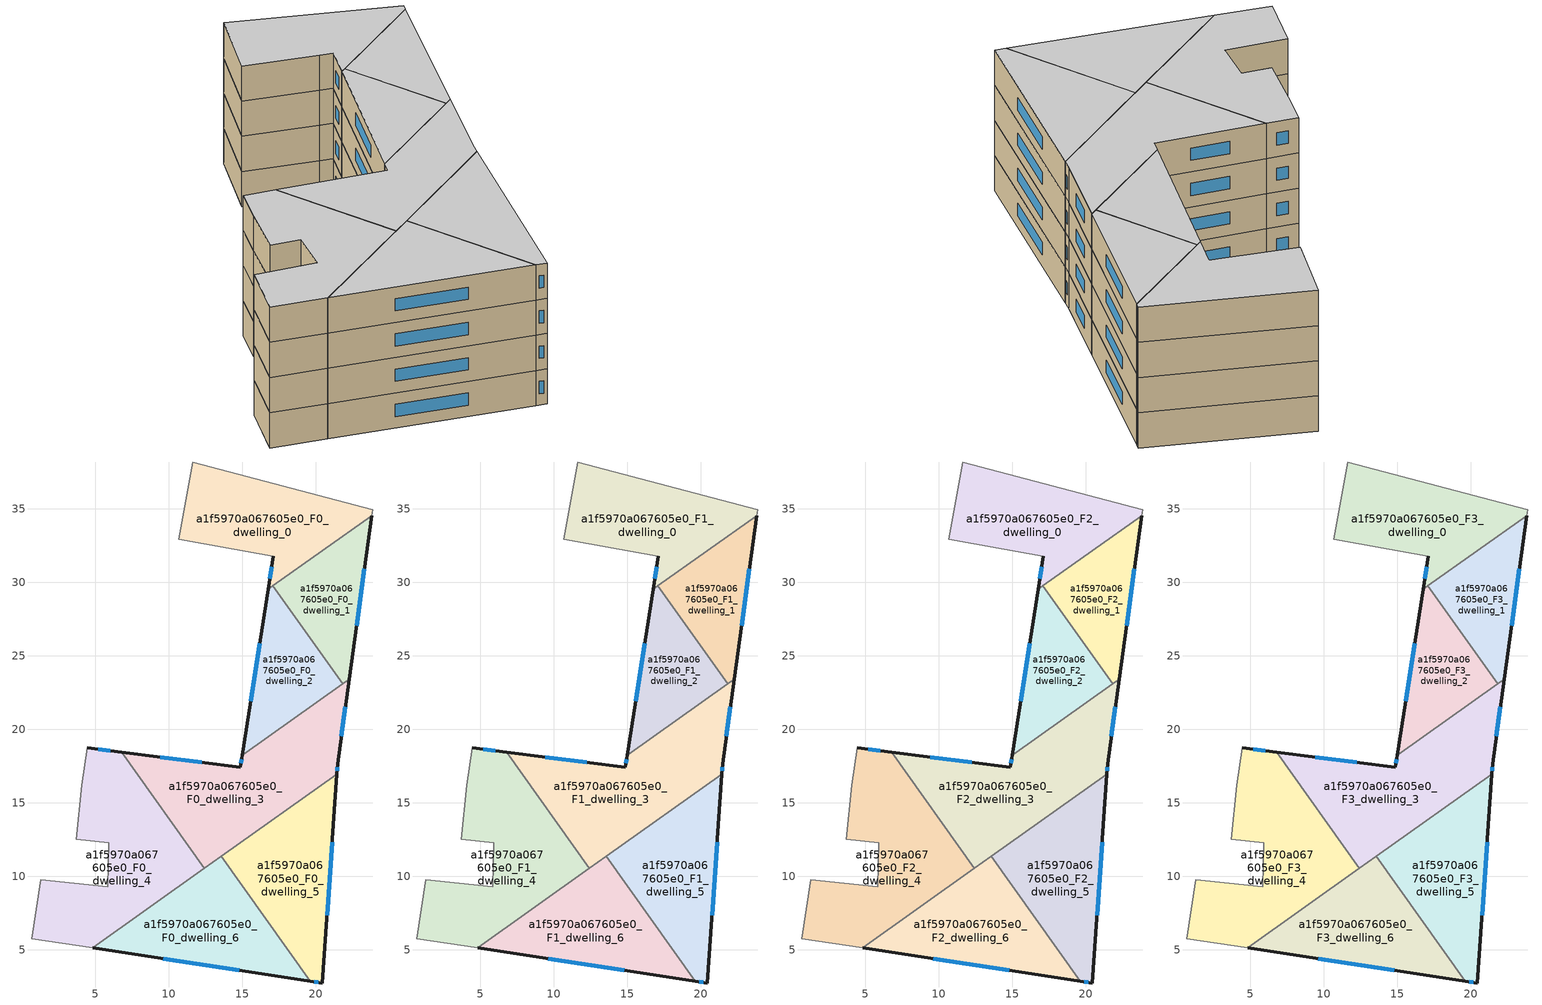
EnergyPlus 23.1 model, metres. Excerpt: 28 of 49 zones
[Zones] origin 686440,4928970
a1f5970a067605e0_F0_dwelling_0
 floor ground (EU_floor_Construction): 23.86,34.93 23.8,34.53 16.74,29.51 17.1,31.77 16.15,31.93 10.68,32.93 11.63,38.17 z0
 wall outside (EU_wall_Construction): 17.1,31.77 16.74,29.51 z0:3
 wall adiabatic (EU_wall_Construction): 23.8,34.53 23.86,34.93 11.63,38.17 10.68,32.93 16.15,31.93 17.1,31.77 z0:3
 wall to a1f5970a067605e0_F0_dwelling_1 (EU_wall_Construction): 17.08,29.75 23.8,34.53 z0:3
 wall to a1f5970a067605e0_F0_dwelling_2 (EU_wall_Construction): 16.74,29.51 17.08,29.75 z0:3
 window (EU_Window_Construction): 16.98,31.04 16.86,30.25 z0.98:2.02
a1f5970a067605e0_F0_dwelling_1
 floor ground (EU_floor_Construction): 23.8,34.53 22.26,23.41 21.82,23.09 17.08,29.75 z0
 wall outside (EU_wall_Construction): 22.26,23.41 23.8,34.53 z0:3
 wall to a1f5970a067605e0_F0_dwelling_2 (EU_wall_Construction): 17.08,29.75 21.82,23.09 z0:3
 wall to a1f5970a067605e0_F0_dwelling_3 (EU_wall_Construction): 21.82,23.09 22.26,23.41 z0:3
 window (EU_Window_Construction): 22.76,27.03 23.3,30.91 z0.98:2.02
a1f5970a067605e0_F0_dwelling_2
 floor ground (EU_floor_Construction): 17.08,29.75 21.82,23.09 14.98,18.23 16.74,29.51 z0
 wall outside (EU_wall_Construction): 16.74,29.51 14.98,18.23 z0:3
 wall to a1f5970a067605e0_F0_dwelling_3 (EU_wall_Construction): 14.98,18.23 21.82,23.09 z0:3
 window (EU_Window_Construction): 16.17,25.85 15.56,21.9 z0.98:2.02
a1f5970a067605e0_F0_dwelling_3
 floor ground (EU_floor_Construction): 22.26,23.41 21.47,17.65 21.42,16.94 12.41,10.54 6.8,18.44 14.86,17.43 14.98,18.23 z0
 wall outside (EU_wall_Construction): 14.98,18.23 14.86,17.43 6.8,18.44 / 21.42,16.94 21.47,17.65 22.26,23.41 z0:3
 wall to a1f5970a067605e0_F0_dwelling_4 (EU_wall_Construction): 6.8,18.44 12.41,10.54 z0:3
 wall to a1f5970a067605e0_F0_dwelling_5 (EU_wall_Construction): 13.58,11.37 21.42,16.94 z0:3
 wall to a1f5970a067605e0_F0_dwelling_6 (EU_wall_Construction): 12.41,10.54 13.58,11.37 z0:3
 window (EU_Window_Construction): 12.24,17.76 9.42,18.11 / 14.94,17.97 14.9,17.69 / 21.73,19.52 22,21.54 / 21.43,17.17 21.45,17.42 z0.98:2.02
a1f5970a067605e0_F0_dwelling_4
 floor ground (EU_floor_Construction): 6.8,18.44 12.41,10.54 4.81,5.14 0.69,5.77 1.28,9.77 5.85,9.28 5.92,12.27 3.72,12.53 4.1,16.19 4.44,18.73 z0
 wall outside (EU_wall_Construction): 6.8,18.44 4.44,18.73 z0:3
 wall adiabatic (EU_wall_Construction): 4.44,18.73 4.1,16.19 3.72,12.53 5.92,12.27 5.85,9.28 1.28,9.77 0.69,5.77 4.81,5.14 z0:3
 wall to a1f5970a067605e0_F0_dwelling_6 (EU_wall_Construction): 4.81,5.14 12.41,10.54 z0:3
 window (EU_Window_Construction): 6.03,18.53 5.2,18.64 z0.98:2.02
a1f5970a067605e0_F0_dwelling_5
 floor ground (EU_floor_Construction): 21.42,16.94 20.44,2.75 19.61,2.88 13.58,11.37 z0
 wall outside (EU_wall_Construction): 19.61,2.88 20.44,2.75 21.42,16.94 z0:3
 wall to a1f5970a067605e0_F0_dwelling_6 (EU_wall_Construction): 13.58,11.37 19.61,2.88 z0:3
 window (EU_Window_Construction): 19.88,2.84 20.17,2.79 / 20.76,7.37 21.1,12.33 z0.98:2.02
a1f5970a067605e0_F0_dwelling_6
 floor ground (EU_floor_Construction): 13.58,11.37 19.61,2.88 4.81,5.14 z0
 wall outside (EU_wall_Construction): 4.81,5.14 19.61,2.88 z0:3
 window (EU_Window_Construction): 9.63,4.4 14.8,3.61 z0.98:2.02
a1f5970a067605e0_F1_dwelling_0
 floor to a1f5970a067605e0_F0_dwelling_0 (EU_floor_Construction): 23.86,34.93 23.8,34.53 16.74,29.51 17.1,31.77 16.15,31.93 10.68,32.93 11.63,38.17 z3
 wall outside (EU_wall_Construction): 17.1,31.77 16.74,29.51 z3:6
 wall adiabatic (EU_wall_Construction): 23.8,34.53 23.86,34.93 11.63,38.17 10.68,32.93 16.15,31.93 17.1,31.77 z3:6
 wall to a1f5970a067605e0_F1_dwelling_1 (EU_wall_Construction): 17.08,29.75 23.8,34.53 z3:6
 wall to a1f5970a067605e0_F1_dwelling_2 (EU_wall_Construction): 16.74,29.51 17.08,29.75 z3:6
 window (EU_Window_Construction): 16.98,31.04 16.86,30.25 z3.98:5.02
a1f5970a067605e0_F1_dwelling_1
 floor to a1f5970a067605e0_F0_dwelling_1 (EU_floor_Construction): 23.8,34.53 22.26,23.41 21.82,23.09 17.08,29.75 z3
 wall outside (EU_wall_Construction): 22.26,23.41 23.8,34.53 z3:6
 wall to a1f5970a067605e0_F1_dwelling_2 (EU_wall_Construction): 17.08,29.75 21.82,23.09 z3:6
 wall to a1f5970a067605e0_F1_dwelling_3 (EU_wall_Construction): 21.82,23.09 22.26,23.41 z3:6
 window (EU_Window_Construction): 22.76,27.03 23.3,30.91 z3.98:5.02
a1f5970a067605e0_F1_dwelling_2
 floor to a1f5970a067605e0_F0_dwelling_2 (EU_floor_Construction): 17.08,29.75 21.82,23.09 14.98,18.23 16.74,29.51 z3
 wall outside (EU_wall_Construction): 16.74,29.51 14.98,18.23 z3:6
 wall to a1f5970a067605e0_F1_dwelling_3 (EU_wall_Construction): 14.98,18.23 21.82,23.09 z3:6
 window (EU_Window_Construction): 16.17,25.85 15.56,21.9 z3.98:5.02
a1f5970a067605e0_F1_dwelling_3
 floor to a1f5970a067605e0_F0_dwelling_3 (EU_floor_Construction): 22.26,23.41 21.47,17.65 21.42,16.94 12.41,10.54 6.8,18.44 14.86,17.43 14.98,18.23 z3
 wall outside (EU_wall_Construction): 14.98,18.23 14.86,17.43 6.8,18.44 / 21.42,16.94 21.47,17.65 22.26,23.41 z3:6
 wall to a1f5970a067605e0_F1_dwelling_4 (EU_wall_Construction): 6.8,18.44 12.41,10.54 z3:6
 wall to a1f5970a067605e0_F1_dwelling_5 (EU_wall_Construction): 13.58,11.37 21.42,16.94 z3:6
 wall to a1f5970a067605e0_F1_dwelling_6 (EU_wall_Construction): 12.41,10.54 13.58,11.37 z3:6
 window (EU_Window_Construction): 12.24,17.76 9.42,18.11 / 14.94,17.97 14.9,17.69 / 21.73,19.52 22,21.54 / 21.43,17.17 21.45,17.42 z3.98:5.02
a1f5970a067605e0_F1_dwelling_4
 floor to a1f5970a067605e0_F0_dwelling_4 (EU_floor_Construction): 6.8,18.44 12.41,10.54 4.81,5.14 0.69,5.77 1.28,9.77 5.85,9.28 5.92,12.27 3.72,12.53 4.1,16.19 4.44,18.73 z3
 wall outside (EU_wall_Construction): 6.8,18.44 4.44,18.73 z3:6
 wall adiabatic (EU_wall_Construction): 4.44,18.73 4.1,16.19 3.72,12.53 5.92,12.27 5.85,9.28 1.28,9.77 0.69,5.77 4.81,5.14 z3:6
 wall to a1f5970a067605e0_F1_dwelling_6 (EU_wall_Construction): 4.81,5.14 12.41,10.54 z3:6
 window (EU_Window_Construction): 6.03,18.53 5.2,18.64 z3.98:5.02
a1f5970a067605e0_F1_dwelling_5
 floor to a1f5970a067605e0_F0_dwelling_5 (EU_floor_Construction): 21.42,16.94 20.44,2.75 19.61,2.88 13.58,11.37 z3
 wall outside (EU_wall_Construction): 19.61,2.88 20.44,2.75 21.42,16.94 z3:6
 wall to a1f5970a067605e0_F1_dwelling_6 (EU_wall_Construction): 13.58,11.37 19.61,2.88 z3:6
 window (EU_Window_Construction): 19.88,2.84 20.17,2.79 / 20.76,7.37 21.1,12.33 z3.98:5.02
a1f5970a067605e0_F1_dwelling_6
 floor to a1f5970a067605e0_F0_dwelling_6 (EU_floor_Construction): 13.58,11.37 19.61,2.88 4.81,5.14 z3
 wall outside (EU_wall_Construction): 4.81,5.14 19.61,2.88 z3:6
 window (EU_Window_Construction): 9.63,4.4 14.8,3.61 z3.98:5.02
a1f5970a067605e0_F2_dwelling_0
 floor to a1f5970a067605e0_F1_dwelling_0 (EU_floor_Construction): 23.86,34.93 23.8,34.53 16.74,29.51 17.1,31.77 16.15,31.93 10.68,32.93 11.63,38.17 z6
 wall outside (EU_wall_Construction): 17.1,31.77 16.74,29.51 z6:9
 wall adiabatic (EU_wall_Construction): 23.8,34.53 23.86,34.93 11.63,38.17 10.68,32.93 16.15,31.93 17.1,31.77 z6:9
 wall to a1f5970a067605e0_F2_dwelling_1 (EU_wall_Construction): 17.08,29.75 23.8,34.53 z6:9
 wall to a1f5970a067605e0_F2_dwelling_2 (EU_wall_Construction): 16.74,29.51 17.08,29.75 z6:9
 window (EU_Window_Construction): 16.98,31.04 16.86,30.25 z6.98:8.02
a1f5970a067605e0_F2_dwelling_1
 floor to a1f5970a067605e0_F1_dwelling_1 (EU_floor_Construction): 23.8,34.53 22.26,23.41 21.82,23.09 17.08,29.75 z6
 wall outside (EU_wall_Construction): 22.26,23.41 23.8,34.53 z6:9
 wall to a1f5970a067605e0_F2_dwelling_2 (EU_wall_Construction): 17.08,29.75 21.82,23.09 z6:9
 wall to a1f5970a067605e0_F2_dwelling_3 (EU_wall_Construction): 21.82,23.09 22.26,23.41 z6:9
 window (EU_Window_Construction): 22.76,27.03 23.3,30.91 z6.98:8.02
a1f5970a067605e0_F2_dwelling_2
 floor to a1f5970a067605e0_F1_dwelling_2 (EU_floor_Construction): 17.08,29.75 21.82,23.09 14.98,18.23 16.74,29.51 z6
 wall outside (EU_wall_Construction): 16.74,29.51 14.98,18.23 z6:9
 wall to a1f5970a067605e0_F2_dwelling_3 (EU_wall_Construction): 14.98,18.23 21.82,23.09 z6:9
 window (EU_Window_Construction): 16.17,25.85 15.56,21.9 z6.98:8.02
a1f5970a067605e0_F2_dwelling_3
 floor to a1f5970a067605e0_F1_dwelling_3 (EU_floor_Construction): 22.26,23.41 21.47,17.65 21.42,16.94 12.41,10.54 6.8,18.44 14.86,17.43 14.98,18.23 z6
 wall outside (EU_wall_Construction): 14.98,18.23 14.86,17.43 6.8,18.44 / 21.42,16.94 21.47,17.65 22.26,23.41 z6:9
 wall to a1f5970a067605e0_F2_dwelling_4 (EU_wall_Construction): 6.8,18.44 12.41,10.54 z6:9
 wall to a1f5970a067605e0_F2_dwelling_5 (EU_wall_Construction): 13.58,11.37 21.42,16.94 z6:9
 wall to a1f5970a067605e0_F2_dwelling_6 (EU_wall_Construction): 12.41,10.54 13.58,11.37 z6:9
 window (EU_Window_Construction): 12.24,17.76 9.42,18.11 / 14.94,17.97 14.9,17.69 / 21.73,19.52 22,21.54 / 21.43,17.17 21.45,17.42 z6.98:8.02
a1f5970a067605e0_F2_dwelling_4
 floor to a1f5970a067605e0_F1_dwelling_4 (EU_floor_Construction): 6.8,18.44 12.41,10.54 4.81,5.14 0.69,5.77 1.28,9.77 5.85,9.28 5.92,12.27 3.72,12.53 4.1,16.19 4.44,18.73 z6
 wall outside (EU_wall_Construction): 6.8,18.44 4.44,18.73 z6:9
 wall adiabatic (EU_wall_Construction): 4.44,18.73 4.1,16.19 3.72,12.53 5.92,12.27 5.85,9.28 1.28,9.77 0.69,5.77 4.81,5.14 z6:9
 wall to a1f5970a067605e0_F2_dwelling_6 (EU_wall_Construction): 4.81,5.14 12.41,10.54 z6:9
 window (EU_Window_Construction): 6.03,18.53 5.2,18.64 z6.98:8.02
a1f5970a067605e0_F2_dwelling_5
 floor to a1f5970a067605e0_F1_dwelling_5 (EU_floor_Construction): 21.42,16.94 20.44,2.75 19.61,2.88 13.58,11.37 z6
 wall outside (EU_wall_Construction): 19.61,2.88 20.44,2.75 21.42,16.94 z6:9
 wall to a1f5970a067605e0_F2_dwelling_6 (EU_wall_Construction): 13.58,11.37 19.61,2.88 z6:9
 window (EU_Window_Construction): 19.88,2.84 20.17,2.79 / 20.76,7.37 21.1,12.33 z6.98:8.02
a1f5970a067605e0_F2_dwelling_6
 floor to a1f5970a067605e0_F1_dwelling_6 (EU_floor_Construction): 13.58,11.37 19.61,2.88 4.81,5.14 z6
 wall outside (EU_wall_Construction): 4.81,5.14 19.61,2.88 z6:9
 window (EU_Window_Construction): 9.63,4.4 14.8,3.61 z6.98:8.02
a1f5970a067605e0_F3_dwelling_0
 floor to a1f5970a067605e0_F2_dwelling_0 (EU_floor_Construction): 23.86,34.93 23.8,34.53 16.74,29.51 17.1,31.77 16.15,31.93 10.68,32.93 11.63,38.17 z9
 wall outside (EU_wall_Construction): 17.1,31.77 16.74,29.51 z9:12
 wall adiabatic (EU_wall_Construction): 23.8,34.53 23.86,34.93 11.63,38.17 10.68,32.93 16.15,31.93 17.1,31.77 z9:12
 wall to a1f5970a067605e0_F3_dwelling_1 (EU_wall_Construction): 17.08,29.75 23.8,34.53 z9:12
 wall to a1f5970a067605e0_F3_dwelling_2 (EU_wall_Construction): 16.74,29.51 17.08,29.75 z9:12
 window (EU_Window_Construction): 16.98,31.04 16.86,30.25 z9.98:11.02
 ceiling to a1f5970a067605e0_F4_dwelling_0 (EU_floor_Construction): 23.8,34.53 23.86,34.93 11.63,38.17 10.68,32.93 16.15,31.93 17.1,31.77 16.74,29.51 z12
a1f5970a067605e0_F3_dwelling_1
 floor to a1f5970a067605e0_F2_dwelling_1 (EU_floor_Construction): 23.8,34.53 22.26,23.41 21.82,23.09 17.08,29.75 z9
 wall outside (EU_wall_Construction): 22.26,23.41 23.8,34.53 z9:12
 wall to a1f5970a067605e0_F3_dwelling_2 (EU_wall_Construction): 17.08,29.75 21.82,23.09 z9:12
 wall to a1f5970a067605e0_F3_dwelling_3 (EU_wall_Construction): 21.82,23.09 22.26,23.41 z9:12
 window (EU_Window_Construction): 22.76,27.03 23.3,30.91 z9.98:11.02
 ceiling to a1f5970a067605e0_F4_dwelling_1 (EU_floor_Construction): 22.26,23.41 23.8,34.53 17.08,29.75 21.82,23.09 z12
a1f5970a067605e0_F3_dwelling_2
 floor to a1f5970a067605e0_F2_dwelling_2 (EU_floor_Construction): 17.08,29.75 21.82,23.09 14.98,18.23 16.74,29.51 z9
 wall outside (EU_wall_Construction): 16.74,29.51 14.98,18.23 z9:12
 wall to a1f5970a067605e0_F3_dwelling_3 (EU_wall_Construction): 14.98,18.23 21.82,23.09 z9:12
 window (EU_Window_Construction): 16.17,25.85 15.56,21.9 z9.98:11.02
 ceiling to a1f5970a067605e0_F4_dwelling_2 (EU_floor_Construction): 21.82,23.09 17.08,29.75 16.74,29.51 14.98,18.23 z12
a1f5970a067605e0_F3_dwelling_3
 floor to a1f5970a067605e0_F2_dwelling_3 (EU_floor_Construction): 22.26,23.41 21.47,17.65 21.42,16.94 12.41,10.54 6.8,18.44 14.86,17.43 14.98,18.23 z9
 wall outside (EU_wall_Construction): 14.98,18.23 14.86,17.43 6.8,18.44 / 21.42,16.94 21.47,17.65 22.26,23.41 z9:12
 wall to a1f5970a067605e0_F3_dwelling_4 (EU_wall_Construction): 6.8,18.44 12.41,10.54 z9:12
 wall to a1f5970a067605e0_F3_dwelling_5 (EU_wall_Construction): 13.58,11.37 21.42,16.94 z9:12
 wall to a1f5970a067605e0_F3_dwelling_6 (EU_wall_Construction): 12.41,10.54 13.58,11.37 z9:12
 window (EU_Window_Construction): 12.24,17.76 9.42,18.11 / 14.94,17.97 14.9,17.69 / 21.73,19.52 22,21.54 / 21.43,17.17 21.45,17.42 z9.98:11.02
 ceiling to a1f5970a067605e0_F4_dwelling_3 (EU_floor_Construction): 21.42,16.94 21.47,17.65 22.26,23.41 14.98,18.23 14.86,17.43 6.8,18.44 12.41,10.54 z12
a1f5970a067605e0_F3_dwelling_4
 floor to a1f5970a067605e0_F2_dwelling_4 (EU_floor_Construction): 6.8,18.44 12.41,10.54 4.81,5.14 0.69,5.77 1.28,9.77 5.85,9.28 5.92,12.27 3.72,12.53 4.1,16.19 4.44,18.73 z9
 wall outside (EU_wall_Construction): 6.8,18.44 4.44,18.73 z9:12
 wall adiabatic (EU_wall_Construction): 4.44,18.73 4.1,16.19 3.72,12.53 5.92,12.27 5.85,9.28 1.28,9.77 0.69,5.77 4.81,5.14 z9:12
 wall to a1f5970a067605e0_F3_dwelling_6 (EU_wall_Construction): 4.81,5.14 12.41,10.54 z9:12
 window (EU_Window_Construction): 6.03,18.53 5.2,18.64 z9.98:11.02
 ceiling to a1f5970a067605e0_F4_dwelling_4 (EU_floor_Construction): 12.41,10.54 6.8,18.44 4.44,18.73 4.1,16.19 3.72,12.53 5.92,12.27 5.85,9.28 1.28,9.77 0.69,5.77 4.81,5.14 z12
a1f5970a067605e0_F3_dwelling_5
 floor to a1f5970a067605e0_F2_dwelling_5 (EU_floor_Construction): 21.42,16.94 20.44,2.75 19.61,2.88 13.58,11.37 z9
 wall outside (EU_wall_Construction): 19.61,2.88 20.44,2.75 21.42,16.94 z9:12
 wall to a1f5970a067605e0_F3_dwelling_6 (EU_wall_Construction): 13.58,11.37 19.61,2.88 z9:12
 window (EU_Window_Construction): 19.88,2.84 20.17,2.79 / 20.76,7.37 21.1,12.33 z9.98:11.02
 ceiling to a1f5970a067605e0_F4_dwelling_5 (EU_floor_Construction): 20.44,2.75 21.42,16.94 13.58,11.37 19.61,2.88 z12
a1f5970a067605e0_F3_dwelling_6
 floor to a1f5970a067605e0_F2_dwelling_6 (EU_floor_Construction): 13.58,11.37 19.61,2.88 4.81,5.14 z9
 wall outside (EU_wall_Construction): 4.81,5.14 19.61,2.88 z9:12
 window (EU_Window_Construction): 9.63,4.4 14.8,3.61 z9.98:11.02
 ceiling to a1f5970a067605e0_F4_dwelling_6 (EU_floor_Construction): 19.61,2.88 13.58,11.37 4.81,5.14 z12
[Building]
EU S2 Campaign: North Axis=0; Terrain=City; Solar Distribution=FullExterior
[Site:Location]
Bologna: Latitude=44.5; Longitude=11.25; Time Zone=1; Elevation=37
[SizingPeriod:WeatherFileDays]
AnnualSizingPeriod: Begin Month=1; Begin Day of Month=1; End Month=12; End Day of Month=31; Day of Week for Start Day=Monday; Use Weather File Daylight Saving Period=No; Use Weather File Rain and Snow Indicators=No
[MATERIAL]
EU_InternalMass_Material: Roughness=MediumRough; Thickness=0.1; Conductivity=1; Density=1800; Specific Heat=900; Thermal Absorptance=0.9; Solar Absorptance=0.7; Visible Absorptance=0.7
[MATERIAL:NOMASS] Roughness=MediumRough; Thermal Absorptance=0.9; Solar Absorptance=0.7; Visible Absorptance=0.7
Name | Thermal Resistance
EU_wall_NoMass | 0.905828
EU_floor_NoMass | 0.67114
[WINDOWMATERIAL:SIMPLEGLAZINGSYSTEM]
EU_Window_SimpleGlazing: UFactor=4.52486; Solar Heat Gain Coefficient=0.85; Visible Transmittance=0.85
[CONSTRUCTION]
EU_wall_Construction: EU_wall_NoMass
EU_floor_Construction: EU_floor_NoMass
EU_Window_Construction: EU_Window_SimpleGlazing
EU_InternalMass_Construction: EU_InternalMass_Material
[ZONE] Type=1; Multiplier=1; Ceiling Height=autocalculate; Floor Area=autocalculate; Part of Total Floor Area=Yes
Name | Volume
a1f5970a067605e0_F0_dwelling_0; a1f5970a067605e0_F1_dwelling_0; a1f5970a067605e0_F2_dwelling_0; a1f5970a067605e0_F3_dwelling_0 | 168.056
a1f5970a067605e0_F0_dwelling_1; a1f5970a067605e0_F1_dwelling_1; a1f5970a067605e0_F2_dwelling_1; a1f5970a067605e0_F3_dwelling_1 | 107.829
a1f5970a067605e0_F0_dwelling_2; a1f5970a067605e0_F1_dwelling_2; a1f5970a067605e0_F2_dwelling_2; a1f5970a067605e0_F3_dwelling_2 | 107.833
a1f5970a067605e0_F0_dwelling_3; a1f5970a067605e0_F1_dwelling_3; a1f5970a067605e0_F2_dwelling_3; a1f5970a067605e0_F3_dwelling_3 | 228.265
a1f5970a067605e0_F0_dwelling_4; a1f5970a067605e0_F1_dwelling_4; a1f5970a067605e0_F2_dwelling_4; a1f5970a067605e0_F3_dwelling_4 | 228.254
a1f5970a067605e0_F0_dwelling_5; a1f5970a067605e0_F1_dwelling_5; a1f5970a067605e0_F2_dwelling_5; a1f5970a067605e0_F3_dwelling_5 | 168.059
a1f5970a067605e0_F0_dwelling_6; a1f5970a067605e0_F1_dwelling_6; a1f5970a067605e0_F2_dwelling_6; a1f5970a067605e0_F3_dwelling_6 | 168.029
[INTERNALMASS] Construction=EU_InternalMass_Construction
Name | Zone or ZoneList | Surface Area
a1f5970a067605e0_F0_dwelling_0_EU_InternalMass | a1f5970a067605e0_F0_dwelling_0 | 56.0191
a1f5970a067605e0_F0_dwelling_1_EU_InternalMass | a1f5970a067605e0_F0_dwelling_1 | 35.9411
a1f5970a067605e0_F0_dwelling_2_EU_InternalMass | a1f5970a067605e0_F0_dwelling_2 | 35.9466
a1f5970a067605e0_F0_dwelling_3_EU_InternalMass | a1f5970a067605e0_F0_dwelling_3 | 76.0867
a1f5970a067605e0_F0_dwelling_4_EU_InternalMass | a1f5970a067605e0_F0_dwelling_4 | 76.0852
a1f5970a067605e0_F0_dwelling_5_EU_InternalMass | a1f5970a067605e0_F0_dwelling_5 | 56.0223
a1f5970a067605e0_F0_dwelling_6_EU_InternalMass | a1f5970a067605e0_F0_dwelling_6 | 56.0122
a1f5970a067605e0_F1_dwelling_0_EU_InternalMass | a1f5970a067605e0_F1_dwelling_0 | 56.0191
a1f5970a067605e0_F1_dwelling_1_EU_InternalMass | a1f5970a067605e0_F1_dwelling_1 | 35.9411
a1f5970a067605e0_F1_dwelling_2_EU_InternalMass | a1f5970a067605e0_F1_dwelling_2 | 35.9466
a1f5970a067605e0_F1_dwelling_3_EU_InternalMass | a1f5970a067605e0_F1_dwelling_3 | 76.0867
a1f5970a067605e0_F1_dwelling_4_EU_InternalMass | a1f5970a067605e0_F1_dwelling_4 | 76.0852
a1f5970a067605e0_F1_dwelling_5_EU_InternalMass | a1f5970a067605e0_F1_dwelling_5 | 56.0223
a1f5970a067605e0_F1_dwelling_6_EU_InternalMass | a1f5970a067605e0_F1_dwelling_6 | 56.0122
a1f5970a067605e0_F2_dwelling_0_EU_InternalMass | a1f5970a067605e0_F2_dwelling_0 | 56.0191
a1f5970a067605e0_F2_dwelling_1_EU_InternalMass | a1f5970a067605e0_F2_dwelling_1 | 35.9411
a1f5970a067605e0_F2_dwelling_2_EU_InternalMass | a1f5970a067605e0_F2_dwelling_2 | 35.9466
a1f5970a067605e0_F2_dwelling_3_EU_InternalMass | a1f5970a067605e0_F2_dwelling_3 | 76.0867
a1f5970a067605e0_F2_dwelling_4_EU_InternalMass | a1f5970a067605e0_F2_dwelling_4 | 76.0852
a1f5970a067605e0_F2_dwelling_5_EU_InternalMass | a1f5970a067605e0_F2_dwelling_5 | 56.0223
a1f5970a067605e0_F2_dwelling_6_EU_InternalMass | a1f5970a067605e0_F2_dwelling_6 | 56.0122
a1f5970a067605e0_F3_dwelling_0_EU_InternalMass | a1f5970a067605e0_F3_dwelling_0 | 56.0191
a1f5970a067605e0_F3_dwelling_1_EU_InternalMass | a1f5970a067605e0_F3_dwelling_1 | 35.9411
a1f5970a067605e0_F3_dwelling_2_EU_InternalMass | a1f5970a067605e0_F3_dwelling_2 | 35.9466
a1f5970a067605e0_F3_dwelling_3_EU_InternalMass | a1f5970a067605e0_F3_dwelling_3 | 76.0867
a1f5970a067605e0_F3_dwelling_4_EU_InternalMass | a1f5970a067605e0_F3_dwelling_4 | 76.0852
a1f5970a067605e0_F3_dwelling_5_EU_InternalMass | a1f5970a067605e0_F3_dwelling_5 | 56.0223
a1f5970a067605e0_F3_dwelling_6_EU_InternalMass | a1f5970a067605e0_F3_dwelling_6 | 56.0122
[OTHEREQUIPMENT] Fuel Type=Electricity; Design Level Calculation Method=Watts/Area; Power per Zone Floor Area=1; Fraction Latent=0; Fraction Radiant=0; Fraction Lost=0; Carbon Dioxide Generation Rate=0; EndUse Subcategory=EU_Step8_InternalGains
Name | Zone or ZoneList or Space or SpaceList | Schedule
EU_Step8_InternalGain_a1f5970a067605e0_F0_dwelling_0_f000 | a1f5970a067605e0_F0_dwelling_0 | EU_Step8_GainSchedule_a1f5970a067605e0_F0_dwelling_0_f000
EU_Step8_InternalGain_a1f5970a067605e0_F0_dwelling_1_f000 | a1f5970a067605e0_F0_dwelling_1 | EU_Step8_GainSchedule_a1f5970a067605e0_F0_dwelling_1_f000
EU_Step8_InternalGain_a1f5970a067605e0_F0_dwelling_2_f000 | a1f5970a067605e0_F0_dwelling_2 | EU_Step8_GainSchedule_a1f5970a067605e0_F0_dwelling_2_f000
EU_Step8_InternalGain_a1f5970a067605e0_F0_dwelling_3_f000 | a1f5970a067605e0_F0_dwelling_3 | EU_Step8_GainSchedule_a1f5970a067605e0_F0_dwelling_3_f000
EU_Step8_InternalGain_a1f5970a067605e0_F0_dwelling_4_f000 | a1f5970a067605e0_F0_dwelling_4 | EU_Step8_GainSchedule_a1f5970a067605e0_F0_dwelling_4_f000
EU_Step8_InternalGain_a1f5970a067605e0_F0_dwelling_5_f000 | a1f5970a067605e0_F0_dwelling_5 | EU_Step8_GainSchedule_a1f5970a067605e0_F0_dwelling_5_f000
EU_Step8_InternalGain_a1f5970a067605e0_F0_dwelling_6_f000 | a1f5970a067605e0_F0_dwelling_6 | EU_Step8_GainSchedule_a1f5970a067605e0_F0_dwelling_6_f000
EU_Step8_InternalGain_a1f5970a067605e0_F1_dwelling_0_f000 | a1f5970a067605e0_F1_dwelling_0 | EU_Step8_GainSchedule_a1f5970a067605e0_F1_dwelling_0_f000
EU_Step8_InternalGain_a1f5970a067605e0_F1_dwelling_1_f000 | a1f5970a067605e0_F1_dwelling_1 | EU_Step8_GainSchedule_a1f5970a067605e0_F1_dwelling_1_f000
EU_Step8_InternalGain_a1f5970a067605e0_F1_dwelling_2_f000 | a1f5970a067605e0_F1_dwelling_2 | EU_Step8_GainSchedule_a1f5970a067605e0_F1_dwelling_2_f000
EU_Step8_InternalGain_a1f5970a067605e0_F1_dwelling_3_f000 | a1f5970a067605e0_F1_dwelling_3 | EU_Step8_GainSchedule_a1f5970a067605e0_F1_dwelling_3_f000
EU_Step8_InternalGain_a1f5970a067605e0_F1_dwelling_4_f000 | a1f5970a067605e0_F1_dwelling_4 | EU_Step8_GainSchedule_a1f5970a067605e0_F1_dwelling_4_f000
EU_Step8_InternalGain_a1f5970a067605e0_F1_dwelling_5_f000 | a1f5970a067605e0_F1_dwelling_5 | EU_Step8_GainSchedule_a1f5970a067605e0_F1_dwelling_5_f000
EU_Step8_InternalGain_a1f5970a067605e0_F1_dwelling_6_f000 | a1f5970a067605e0_F1_dwelling_6 | EU_Step8_GainSchedule_a1f5970a067605e0_F1_dwelling_6_f000
EU_Step8_InternalGain_a1f5970a067605e0_F2_dwelling_0_f000 | a1f5970a067605e0_F2_dwelling_0 | EU_Step8_GainSchedule_a1f5970a067605e0_F2_dwelling_0_f000
EU_Step8_InternalGain_a1f5970a067605e0_F2_dwelling_1_f000 | a1f5970a067605e0_F2_dwelling_1 | EU_Step8_GainSchedule_a1f5970a067605e0_F2_dwelling_1_f000
EU_Step8_InternalGain_a1f5970a067605e0_F2_dwelling_2_f000 | a1f5970a067605e0_F2_dwelling_2 | EU_Step8_GainSchedule_a1f5970a067605e0_F2_dwelling_2_f000
EU_Step8_InternalGain_a1f5970a067605e0_F2_dwelling_3_f000 | a1f5970a067605e0_F2_dwelling_3 | EU_Step8_GainSchedule_a1f5970a067605e0_F2_dwelling_3_f000
EU_Step8_InternalGain_a1f5970a067605e0_F2_dwelling_4_f000 | a1f5970a067605e0_F2_dwelling_4 | EU_Step8_GainSchedule_a1f5970a067605e0_F2_dwelling_4_f000
EU_Step8_InternalGain_a1f5970a067605e0_F2_dwelling_5_f000 | a1f5970a067605e0_F2_dwelling_5 | EU_Step8_GainSchedule_a1f5970a067605e0_F2_dwelling_5_f000
EU_Step8_InternalGain_a1f5970a067605e0_F2_dwelling_6_f000 | a1f5970a067605e0_F2_dwelling_6 | EU_Step8_GainSchedule_a1f5970a067605e0_F2_dwelling_6_f000
EU_Step8_InternalGain_a1f5970a067605e0_F3_dwelling_0_f000 | a1f5970a067605e0_F3_dwelling_0 | EU_Step8_GainSchedule_a1f5970a067605e0_F3_dwelling_0_f000
EU_Step8_InternalGain_a1f5970a067605e0_F3_dwelling_1_f000 | a1f5970a067605e0_F3_dwelling_1 | EU_Step8_GainSchedule_a1f5970a067605e0_F3_dwelling_1_f000
EU_Step8_InternalGain_a1f5970a067605e0_F3_dwelling_2_f000 | a1f5970a067605e0_F3_dwelling_2 | EU_Step8_GainSchedule_a1f5970a067605e0_F3_dwelling_2_f000
EU_Step8_InternalGain_a1f5970a067605e0_F3_dwelling_3_f000 | a1f5970a067605e0_F3_dwelling_3 | EU_Step8_GainSchedule_a1f5970a067605e0_F3_dwelling_3_f000
EU_Step8_InternalGain_a1f5970a067605e0_F3_dwelling_4_f000 | a1f5970a067605e0_F3_dwelling_4 | EU_Step8_GainSchedule_a1f5970a067605e0_F3_dwelling_4_f000
EU_Step8_InternalGain_a1f5970a067605e0_F3_dwelling_5_f000 | a1f5970a067605e0_F3_dwelling_5 | EU_Step8_GainSchedule_a1f5970a067605e0_F3_dwelling_5_f000
EU_Step8_InternalGain_a1f5970a067605e0_F3_dwelling_6_f000 | a1f5970a067605e0_F3_dwelling_6 | EU_Step8_GainSchedule_a1f5970a067605e0_F3_dwelling_6_f000
[ZONEVENTILATION:DESIGNFLOWRATE] Schedule=EU_AlwaysOn; Design Flow Rate Calculation Method=AirChanges/Hour; Air Changes per Hour=0.73129; Ventilation Type=Natural; Fan Pressure Rise=0; Fan Total Efficiency=1; Constant Term Coefficient=1; Temperature Term Coefficient=0; Velocity Term Coefficient=0; Velocity Squared Term Coefficient=0; Minimum Indoor Temperature=-100; Maximum Indoor Temperature=100; Delta Temperature=-100; Minimum Outdoor Temperature=-100; Maximum Outdoor Temperature=100; Maximum Wind Speed=40
Name | Zone or ZoneList or Space or SpaceList
EU_ConstantAir_a1f5970a067605e0_F0_dwelling_0 | a1f5970a067605e0_F0_dwelling_0
EU_ConstantAir_a1f5970a067605e0_F0_dwelling_1 | a1f5970a067605e0_F0_dwelling_1
EU_ConstantAir_a1f5970a067605e0_F0_dwelling_2 | a1f5970a067605e0_F0_dwelling_2
EU_ConstantAir_a1f5970a067605e0_F0_dwelling_3 | a1f5970a067605e0_F0_dwelling_3
EU_ConstantAir_a1f5970a067605e0_F0_dwelling_4 | a1f5970a067605e0_F0_dwelling_4
EU_ConstantAir_a1f5970a067605e0_F0_dwelling_5 | a1f5970a067605e0_F0_dwelling_5
EU_ConstantAir_a1f5970a067605e0_F0_dwelling_6 | a1f5970a067605e0_F0_dwelling_6
EU_ConstantAir_a1f5970a067605e0_F1_dwelling_0 | a1f5970a067605e0_F1_dwelling_0
EU_ConstantAir_a1f5970a067605e0_F1_dwelling_1 | a1f5970a067605e0_F1_dwelling_1
EU_ConstantAir_a1f5970a067605e0_F1_dwelling_2 | a1f5970a067605e0_F1_dwelling_2
EU_ConstantAir_a1f5970a067605e0_F1_dwelling_3 | a1f5970a067605e0_F1_dwelling_3
EU_ConstantAir_a1f5970a067605e0_F1_dwelling_4 | a1f5970a067605e0_F1_dwelling_4
EU_ConstantAir_a1f5970a067605e0_F1_dwelling_5 | a1f5970a067605e0_F1_dwelling_5
EU_ConstantAir_a1f5970a067605e0_F1_dwelling_6 | a1f5970a067605e0_F1_dwelling_6
EU_ConstantAir_a1f5970a067605e0_F2_dwelling_0 | a1f5970a067605e0_F2_dwelling_0
EU_ConstantAir_a1f5970a067605e0_F2_dwelling_1 | a1f5970a067605e0_F2_dwelling_1
EU_ConstantAir_a1f5970a067605e0_F2_dwelling_2 | a1f5970a067605e0_F2_dwelling_2
EU_ConstantAir_a1f5970a067605e0_F2_dwelling_3 | a1f5970a067605e0_F2_dwelling_3
EU_ConstantAir_a1f5970a067605e0_F2_dwelling_4 | a1f5970a067605e0_F2_dwelling_4
EU_ConstantAir_a1f5970a067605e0_F2_dwelling_5 | a1f5970a067605e0_F2_dwelling_5
EU_ConstantAir_a1f5970a067605e0_F2_dwelling_6 | a1f5970a067605e0_F2_dwelling_6
EU_ConstantAir_a1f5970a067605e0_F3_dwelling_0 | a1f5970a067605e0_F3_dwelling_0
EU_ConstantAir_a1f5970a067605e0_F3_dwelling_1 | a1f5970a067605e0_F3_dwelling_1
EU_ConstantAir_a1f5970a067605e0_F3_dwelling_2 | a1f5970a067605e0_F3_dwelling_2
EU_ConstantAir_a1f5970a067605e0_F3_dwelling_3 | a1f5970a067605e0_F3_dwelling_3
EU_ConstantAir_a1f5970a067605e0_F3_dwelling_4 | a1f5970a067605e0_F3_dwelling_4
EU_ConstantAir_a1f5970a067605e0_F3_dwelling_5 | a1f5970a067605e0_F3_dwelling_5
EU_ConstantAir_a1f5970a067605e0_F3_dwelling_6 | a1f5970a067605e0_F3_dwelling_6
[HVACTEMPLATE:THERMOSTAT] Constant Heating Setpoint=20; Constant Cooling Setpoint=50
EU_HeatOnly_a1f5970a067605e0_F0_dwelling_0; EU_HeatOnly_a1f5970a067605e0_F0_dwelling_1; EU_HeatOnly_a1f5970a067605e0_F0_dwelling_2; EU_HeatOnly_a1f5970a067605e0_F0_dwelling_3; EU_HeatOnly_a1f5970a067605e0_F0_dwelling_4; EU_HeatOnly_a1f5970a067605e0_F0_dwelling_5; EU_HeatOnly_a1f5970a067605e0_F0_dwelling_6; EU_HeatOnly_a1f5970a067605e0_F1_dwelling_0; EU_HeatOnly_a1f5970a067605e0_F1_dwelling_1; EU_HeatOnly_a1f5970a067605e0_F1_dwelling_2; EU_HeatOnly_a1f5970a067605e0_F1_dwelling_3; EU_HeatOnly_a1f5970a067605e0_F1_dwelling_4; EU_HeatOnly_a1f5970a067605e0_F1_dwelling_5; EU_HeatOnly_a1f5970a067605e0_F1_dwelling_6; EU_HeatOnly_a1f5970a067605e0_F2_dwelling_0; EU_HeatOnly_a1f5970a067605e0_F2_dwelling_1; EU_HeatOnly_a1f5970a067605e0_F2_dwelling_2; EU_HeatOnly_a1f5970a067605e0_F2_dwelling_3; EU_HeatOnly_a1f5970a067605e0_F2_dwelling_4; EU_HeatOnly_a1f5970a067605e0_F2_dwelling_5; EU_HeatOnly_a1f5970a067605e0_F2_dwelling_6; EU_HeatOnly_a1f5970a067605e0_F3_dwelling_0; EU_HeatOnly_a1f5970a067605e0_F3_dwelling_1; EU_HeatOnly_a1f5970a067605e0_F3_dwelling_2; EU_HeatOnly_a1f5970a067605e0_F3_dwelling_3; EU_HeatOnly_a1f5970a067605e0_F3_dwelling_4; EU_HeatOnly_a1f5970a067605e0_F3_dwelling_5; EU_HeatOnly_a1f5970a067605e0_F3_dwelling_6; EU_HeatOnly_a1f5970a067605e0_F4_dwelling_0; EU_HeatOnly_a1f5970a067605e0_F4_dwelling_1; EU_HeatOnly_a1f5970a067605e0_F4_dwelling_2; EU_HeatOnly_a1f5970a067605e0_F4_dwelling_3; EU_HeatOnly_a1f5970a067605e0_F4_dwelling_4; EU_HeatOnly_a1f5970a067605e0_F4_dwelling_5; EU_HeatOnly_a1f5970a067605e0_F4_dwelling_6; EU_HeatOnly_a1f5970a067605e0_F5_dwelling_0; EU_HeatOnly_a1f5970a067605e0_F5_dwelling_1; EU_HeatOnly_a1f5970a067605e0_F5_dwelling_2; EU_HeatOnly_a1f5970a067605e0_F5_dwelling_3; EU_HeatOnly_a1f5970a067605e0_F5_dwelling_4; EU_HeatOnly_a1f5970a067605e0_F5_dwelling_5; EU_HeatOnly_a1f5970a067605e0_F5_dwelling_6; EU_HeatOnly_a1f5970a067605e0_F6_dwelling_0; EU_HeatOnly_a1f5970a067605e0_F6_dwelling_1; EU_HeatOnly_a1f5970a067605e0_F6_dwelling_2; EU_HeatOnly_a1f5970a067605e0_F6_dwelling_3; EU_HeatOnly_a1f5970a067605e0_F6_dwelling_4; EU_HeatOnly_a1f5970a067605e0_F6_dwelling_5; EU_HeatOnly_a1f5970a067605e0_F6_dwelling_6
[HVACTEMPLATE:ZONE:IDEALLOADSAIRSYSTEM] System Availability Schedule=EU_AlwaysOn; Maximum Heating Supply Air Temperature=50; Minimum Cooling Supply Air Temperature=13; Maximum Heating Supply Air Humidity Ratio=0.0156; Minimum Cooling Supply Air Humidity Ratio=0.0077; Heating Limit=NoLimit; Cooling Limit=NoLimit; Heating Availability Schedule=EU_AlwaysOn; Cooling Availability Schedule=EU_CoolingOff; Dehumidification Control Type=ConstantSensibleHeatRatio; Cooling Sensible Heat Ratio=0.7; Dehumidification Setpoint=60; Humidification Control Type=None; Humidification Setpoint=30; Outdoor Air Method=None; Outdoor Air Flow Rate per Person=0.00944; Outdoor Air Flow Rate per Zone Floor Area=0; Outdoor Air Flow Rate per Zone=0; Demand Controlled Ventilation Type=None; Outdoor Air Economizer Type=NoEconomizer; Heat Recovery Type=None; Sensible Heat Recovery Effectiveness=0.7; Latent Heat Recovery Effectiveness=0.65
Name | Template Thermostat
a1f5970a067605e0_F0_dwelling_0 | EU_HeatOnly_a1f5970a067605e0_F0_dwelling_0
a1f5970a067605e0_F0_dwelling_1 | EU_HeatOnly_a1f5970a067605e0_F0_dwelling_1
a1f5970a067605e0_F0_dwelling_2 | EU_HeatOnly_a1f5970a067605e0_F0_dwelling_2
a1f5970a067605e0_F0_dwelling_3 | EU_HeatOnly_a1f5970a067605e0_F0_dwelling_3
a1f5970a067605e0_F0_dwelling_4 | EU_HeatOnly_a1f5970a067605e0_F0_dwelling_4
a1f5970a067605e0_F0_dwelling_5 | EU_HeatOnly_a1f5970a067605e0_F0_dwelling_5
a1f5970a067605e0_F0_dwelling_6 | EU_HeatOnly_a1f5970a067605e0_F0_dwelling_6
a1f5970a067605e0_F1_dwelling_0 | EU_HeatOnly_a1f5970a067605e0_F1_dwelling_0
a1f5970a067605e0_F1_dwelling_1 | EU_HeatOnly_a1f5970a067605e0_F1_dwelling_1
a1f5970a067605e0_F1_dwelling_2 | EU_HeatOnly_a1f5970a067605e0_F1_dwelling_2
a1f5970a067605e0_F1_dwelling_3 | EU_HeatOnly_a1f5970a067605e0_F1_dwelling_3
a1f5970a067605e0_F1_dwelling_4 | EU_HeatOnly_a1f5970a067605e0_F1_dwelling_4
a1f5970a067605e0_F1_dwelling_5 | EU_HeatOnly_a1f5970a067605e0_F1_dwelling_5
a1f5970a067605e0_F1_dwelling_6 | EU_HeatOnly_a1f5970a067605e0_F1_dwelling_6
a1f5970a067605e0_F2_dwelling_0 | EU_HeatOnly_a1f5970a067605e0_F2_dwelling_0
a1f5970a067605e0_F2_dwelling_1 | EU_HeatOnly_a1f5970a067605e0_F2_dwelling_1
a1f5970a067605e0_F2_dwelling_2 | EU_HeatOnly_a1f5970a067605e0_F2_dwelling_2
a1f5970a067605e0_F2_dwelling_3 | EU_HeatOnly_a1f5970a067605e0_F2_dwelling_3
a1f5970a067605e0_F2_dwelling_4 | EU_HeatOnly_a1f5970a067605e0_F2_dwelling_4
a1f5970a067605e0_F2_dwelling_5 | EU_HeatOnly_a1f5970a067605e0_F2_dwelling_5
a1f5970a067605e0_F2_dwelling_6 | EU_HeatOnly_a1f5970a067605e0_F2_dwelling_6
a1f5970a067605e0_F3_dwelling_0 | EU_HeatOnly_a1f5970a067605e0_F3_dwelling_0
a1f5970a067605e0_F3_dwelling_1 | EU_HeatOnly_a1f5970a067605e0_F3_dwelling_1
a1f5970a067605e0_F3_dwelling_2 | EU_HeatOnly_a1f5970a067605e0_F3_dwelling_2
a1f5970a067605e0_F3_dwelling_3 | EU_HeatOnly_a1f5970a067605e0_F3_dwelling_3
a1f5970a067605e0_F3_dwelling_4 | EU_HeatOnly_a1f5970a067605e0_F3_dwelling_4
a1f5970a067605e0_F3_dwelling_5 | EU_HeatOnly_a1f5970a067605e0_F3_dwelling_5
a1f5970a067605e0_F3_dwelling_6 | EU_HeatOnly_a1f5970a067605e0_F3_dwelling_6
[SIZING:ZONE] Zone Cooling Design Supply Air Temperature Input Method=SupplyAirTemperature; Zone Cooling Design Supply Air Temperature=13; Zone Heating Design Supply Air Temperature Input Method=SupplyAirTemperature; Zone Heating Design Supply Air Temperature=50; Zone Cooling Design Supply Air Humidity Ratio=0.008; Zone Heating Design Supply Air Humidity Ratio=0.008; Cooling Design Air Flow Method=DesignDay; Cooling Design Air Flow Rate=0; Cooling Minimum Air Flow per Zone Floor Area=0.000762; Cooling Minimum Air Flow=0; Cooling Minimum Air Flow Fraction=0.2; Heating Design Air Flow Method=DesignDay; Heating Design Air Flow Rate=0; Heating Maximum Air Flow per Zone Floor Area=0.002032; Heating Maximum Air Flow=0.141576; Heating Maximum Air Flow Fraction=0.3; Account for Dedicated Outdoor Air System=No; Dedicated Outdoor Air System Control Strategy=NeutralSupplyAir; Dedicated Outdoor Air Low Setpoint Temperature for Design=autosize; Dedicated Outdoor Air High Setpoint Temperature for Design=autosize; Zone Load Sizing Method=Sensible Load Only No Latent Load; Zone Latent Cooling Design Supply Air Humidity Ratio Input Method=HumidityRatioDifference; Zone Cooling Design Supply Air Humidity Ratio Difference=0.005; Zone Latent Heating Design Supply Air Humidity Ratio Input Method=HumidityRatioDifference; Zone Humidification Design Supply Air Humidity Ratio Difference=0.005
a1f5970a067605e0_F0_dwelling_0; a1f5970a067605e0_F0_dwelling_1; a1f5970a067605e0_F0_dwelling_2; a1f5970a067605e0_F0_dwelling_3; a1f5970a067605e0_F0_dwelling_4; a1f5970a067605e0_F0_dwelling_5; a1f5970a067605e0_F0_dwelling_6; a1f5970a067605e0_F1_dwelling_0; a1f5970a067605e0_F1_dwelling_1; a1f5970a067605e0_F1_dwelling_2; a1f5970a067605e0_F1_dwelling_3; a1f5970a067605e0_F1_dwelling_4; a1f5970a067605e0_F1_dwelling_5; a1f5970a067605e0_F1_dwelling_6; a1f5970a067605e0_F2_dwelling_0; a1f5970a067605e0_F2_dwelling_1; a1f5970a067605e0_F2_dwelling_2; a1f5970a067605e0_F2_dwelling_3; a1f5970a067605e0_F2_dwelling_4; a1f5970a067605e0_F2_dwelling_5; a1f5970a067605e0_F2_dwelling_6; a1f5970a067605e0_F3_dwelling_0; a1f5970a067605e0_F3_dwelling_1; a1f5970a067605e0_F3_dwelling_2; a1f5970a067605e0_F3_dwelling_3; a1f5970a067605e0_F3_dwelling_4; a1f5970a067605e0_F3_dwelling_5; a1f5970a067605e0_F3_dwelling_6
[SCHEDULE:CONSTANT]
Name | Hourly Value
EU_AlwaysOn | 1
EU_CoolingOff | 0
[SCHEDULE:FILE] Column Number=1; Rows to Skip at Top=0; Number of Hours of Data=8760; Column Separator=Comma; Interpolate to Timestep=No; Minutes per Item=60; Adjust Schedule for Daylight Savings=Yes
Name | File
EU_Step8_GainSchedule_a1f5970a067605e0_F0_dwelling_0_f000 | ../../schedules/a1f5970a067605e0/a1f5970a067605e0_F0_dwelling_0_f000_gain.csv
EU_Step8_GainSchedule_a1f5970a067605e0_F0_dwelling_1_f000 | ../../schedules/a1f5970a067605e0/a1f5970a067605e0_F0_dwelling_1_f000_gain.csv
EU_Step8_GainSchedule_a1f5970a067605e0_F0_dwelling_2_f000 | ../../schedules/a1f5970a067605e0/a1f5970a067605e0_F0_dwelling_2_f000_gain.csv
EU_Step8_GainSchedule_a1f5970a067605e0_F0_dwelling_3_f000 | ../../schedules/a1f5970a067605e0/a1f5970a067605e0_F0_dwelling_3_f000_gain.csv
EU_Step8_GainSchedule_a1f5970a067605e0_F0_dwelling_4_f000 | ../../schedules/a1f5970a067605e0/a1f5970a067605e0_F0_dwelling_4_f000_gain.csv
EU_Step8_GainSchedule_a1f5970a067605e0_F0_dwelling_5_f000 | ../../schedules/a1f5970a067605e0/a1f5970a067605e0_F0_dwelling_5_f000_gain.csv
EU_Step8_GainSchedule_a1f5970a067605e0_F0_dwelling_6_f000 | ../../schedules/a1f5970a067605e0/a1f5970a067605e0_F0_dwelling_6_f000_gain.csv
EU_Step8_GainSchedule_a1f5970a067605e0_F1_dwelling_0_f000 | ../../schedules/a1f5970a067605e0/a1f5970a067605e0_F1_dwelling_0_f000_gain.csv
EU_Step8_GainSchedule_a1f5970a067605e0_F1_dwelling_1_f000 | ../../schedules/a1f5970a067605e0/a1f5970a067605e0_F1_dwelling_1_f000_gain.csv
EU_Step8_GainSchedule_a1f5970a067605e0_F1_dwelling_2_f000 | ../../schedules/a1f5970a067605e0/a1f5970a067605e0_F1_dwelling_2_f000_gain.csv
EU_Step8_GainSchedule_a1f5970a067605e0_F1_dwelling_3_f000 | ../../schedules/a1f5970a067605e0/a1f5970a067605e0_F1_dwelling_3_f000_gain.csv
EU_Step8_GainSchedule_a1f5970a067605e0_F1_dwelling_4_f000 | ../../schedules/a1f5970a067605e0/a1f5970a067605e0_F1_dwelling_4_f000_gain.csv
EU_Step8_GainSchedule_a1f5970a067605e0_F1_dwelling_5_f000 | ../../schedules/a1f5970a067605e0/a1f5970a067605e0_F1_dwelling_5_f000_gain.csv
EU_Step8_GainSchedule_a1f5970a067605e0_F1_dwelling_6_f000 | ../../schedules/a1f5970a067605e0/a1f5970a067605e0_F1_dwelling_6_f000_gain.csv
EU_Step8_GainSchedule_a1f5970a067605e0_F2_dwelling_0_f000 | ../../schedules/a1f5970a067605e0/a1f5970a067605e0_F2_dwelling_0_f000_gain.csv
EU_Step8_GainSchedule_a1f5970a067605e0_F2_dwelling_1_f000 | ../../schedules/a1f5970a067605e0/a1f5970a067605e0_F2_dwelling_1_f000_gain.csv
EU_Step8_GainSchedule_a1f5970a067605e0_F2_dwelling_2_f000 | ../../schedules/a1f5970a067605e0/a1f5970a067605e0_F2_dwelling_2_f000_gain.csv
EU_Step8_GainSchedule_a1f5970a067605e0_F2_dwelling_3_f000 | ../../schedules/a1f5970a067605e0/a1f5970a067605e0_F2_dwelling_3_f000_gain.csv
EU_Step8_GainSchedule_a1f5970a067605e0_F2_dwelling_4_f000 | ../../schedules/a1f5970a067605e0/a1f5970a067605e0_F2_dwelling_4_f000_gain.csv
EU_Step8_GainSchedule_a1f5970a067605e0_F2_dwelling_5_f000 | ../../schedules/a1f5970a067605e0/a1f5970a067605e0_F2_dwelling_5_f000_gain.csv
EU_Step8_GainSchedule_a1f5970a067605e0_F2_dwelling_6_f000 | ../../schedules/a1f5970a067605e0/a1f5970a067605e0_F2_dwelling_6_f000_gain.csv
EU_Step8_GainSchedule_a1f5970a067605e0_F3_dwelling_0_f000 | ../../schedules/a1f5970a067605e0/a1f5970a067605e0_F3_dwelling_0_f000_gain.csv
EU_Step8_GainSchedule_a1f5970a067605e0_F3_dwelling_1_f000 | ../../schedules/a1f5970a067605e0/a1f5970a067605e0_F3_dwelling_1_f000_gain.csv
EU_Step8_GainSchedule_a1f5970a067605e0_F3_dwelling_2_f000 | ../../schedules/a1f5970a067605e0/a1f5970a067605e0_F3_dwelling_2_f000_gain.csv
EU_Step8_GainSchedule_a1f5970a067605e0_F3_dwelling_3_f000 | ../../schedules/a1f5970a067605e0/a1f5970a067605e0_F3_dwelling_3_f000_gain.csv
EU_Step8_GainSchedule_a1f5970a067605e0_F3_dwelling_4_f000 | ../../schedules/a1f5970a067605e0/a1f5970a067605e0_F3_dwelling_4_f000_gain.csv
EU_Step8_GainSchedule_a1f5970a067605e0_F3_dwelling_5_f000 | ../../schedules/a1f5970a067605e0/a1f5970a067605e0_F3_dwelling_5_f000_gain.csv
EU_Step8_GainSchedule_a1f5970a067605e0_F3_dwelling_6_f000 | ../../schedules/a1f5970a067605e0/a1f5970a067605e0_F3_dwelling_6_f000_gain.csv
